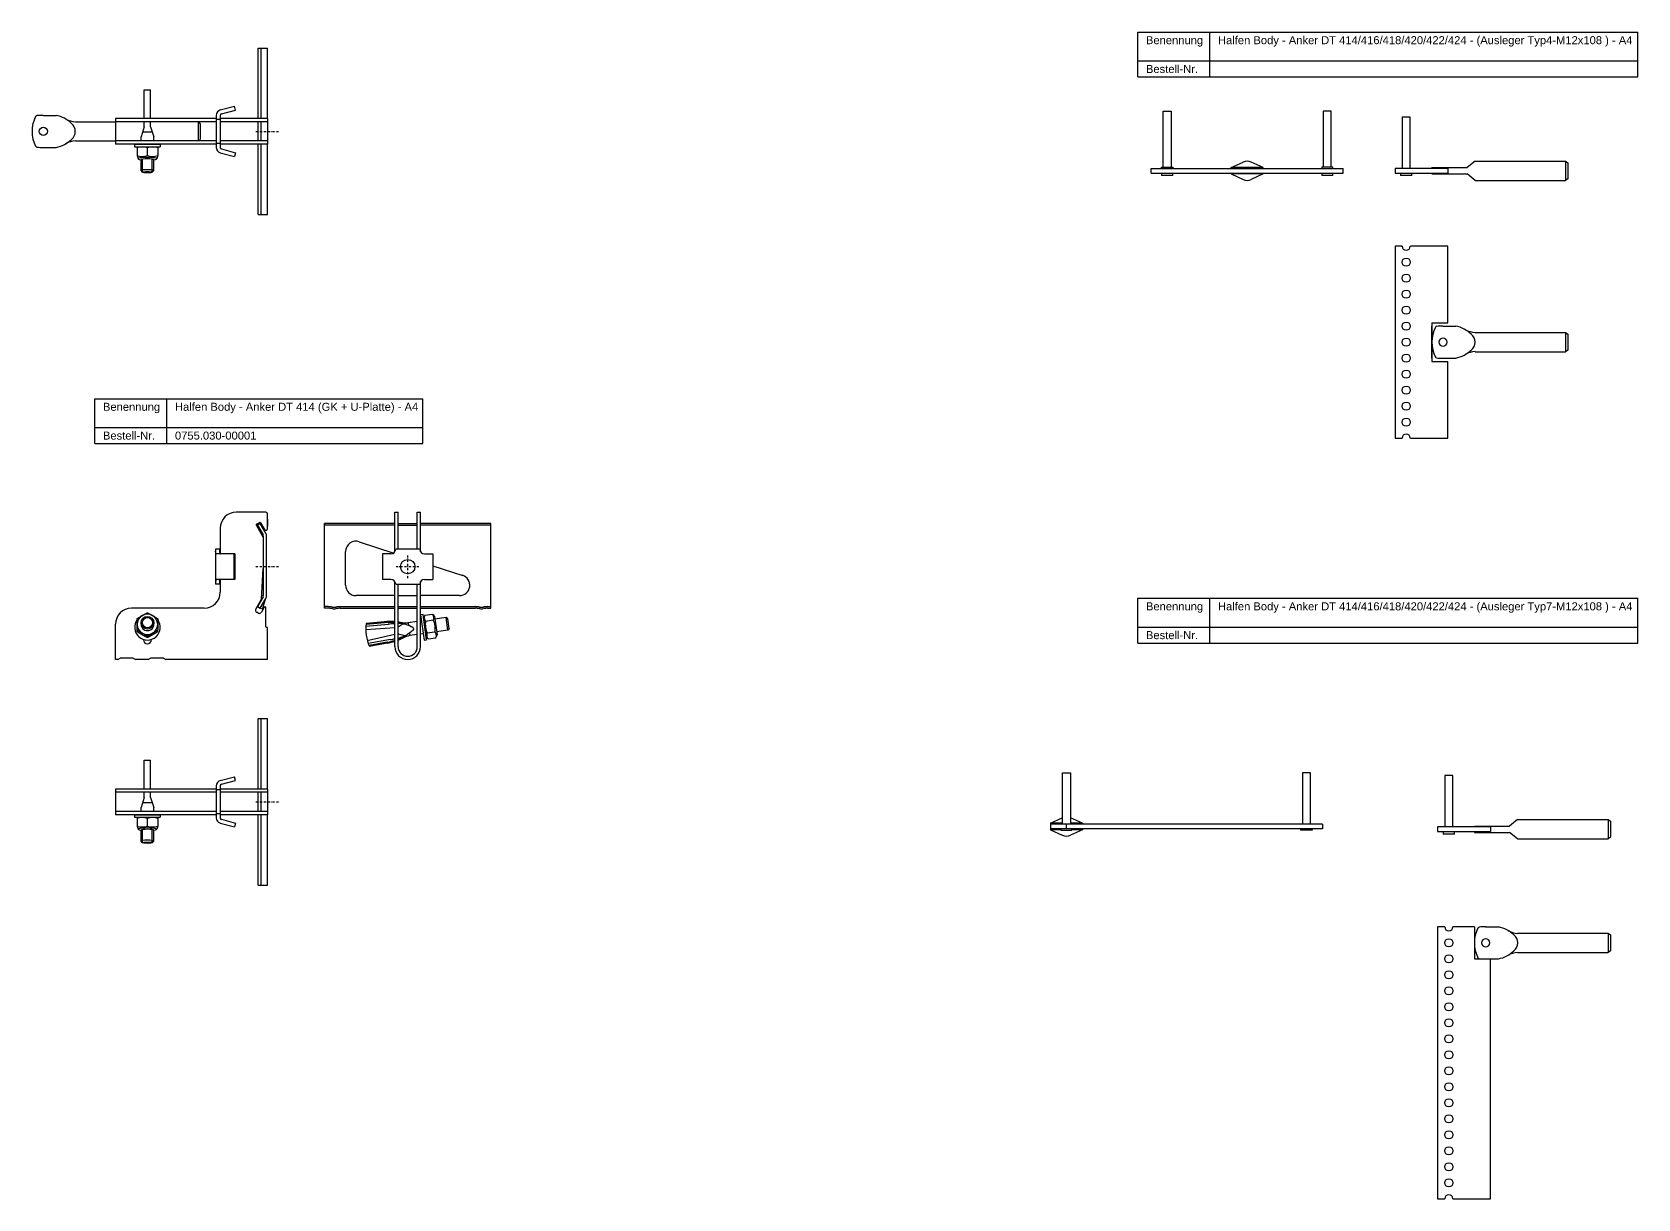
# Model space of a CAD drawing. Header units: millimetres. Extents: x -2174 to -916, y -1210 to 162.
# Drawn here: x -1956 to -953, y -1210 to -481 of the extents above; entities that cross this region are included whole.
import ezdxf

# ---------------------------------------------------------------- set-up
doc = ezdxf.new("R2010")
doc.units = ezdxf.units.MM
doc.header["$LTSCALE"] = 10
doc.linetypes.add('STRICHPUNKT2', pattern=[0.5, 0.25, -0.125, 0, -0.125])
doc.layers.add('HALFEN', color=2, linetype='Continuous')
doc.styles.add('ARIAL50', font='ARIAL.TTF', dxfattribs={"height": 5})

msp = doc.modelspace()

# ---------------------------------------------------------------- linework, layer by layer
at = {"layer": 'HALFEN'}
for p, q in [((-1265.5, -481.3), (-953.2, -481.3)), ((-1265.5, -509.3), (-1265.5, -481.3)), ((-1220.5, -509.3), (-1220.5, -481.3)), ((-953.2, -509.3), (-953.2, -481.3)), ((-1815.1, -535.3), (-1815.1, -491.3)), ((-1815.1, -491.3), (-1809.3, -491.3)), ((-1813.3, -535.3), (-1813.3, -491.3)), ((-1809.3, -535.3), (-1809.3, -491.3)), ((-1265.5, -499.3), (-953.2, -499.3)), ((-1265.5, -509.3), (-953.2, -509.3)), ((-1886.3, -517.3), (-1882.3, -517.3)), ((-1886.3, -535.3), (-1886.3, -517.3)), ((-1882.3, -535.3), (-1882.3, -517.3)), ((-1838.8, -529.9), (-1830, -527.6)), ((-1838.1, -532.3), (-1829.3, -530)), ((-1829.3, -530), (-1830, -527.6)), ((-1249.7, -565.7), (-1249.7, -530.7)), ((-1249.7, -530.7), (-1244.7, -530.7)), ((-1244.7, -530.7), (-1244.7, -565.7)), ((-1144.7, -530.7), (-1149.7, -530.7)), ((-1149.7, -530.7), (-1149.7, -565.7)), ((-1144.7, -565.7), (-1144.7, -530.7)), ((-1949.3, -533.3), (-1941.3, -533.3)), ((-1929.3, -537.3), (-1904.3, -537.3)), ((-1841.3, -535.3), (-1904.3, -535.3)), ((-1904.3, -535.3), (-1904.3, -551.3)), ((-1841.3, -537.3), (-1904.3, -537.3)), ((-1886.3, -540.5), (-1888.3, -546.8)), ((-1886.3, -540.5), (-1886.3, -537.3)), ((-1882.3, -540.5), (-1882.3, -537.3)), ((-1882.3, -540.5), (-1880.3, -546.8)), ((-1852.7, -537.3), (-1852.7, -549.3)), ((-1852.7, -537.3), (-1851.3, -538.3)), ((-1851.3, -538.3), (-1851.3, -548.3)), ((-1841.3, -533.3), (-1841.3, -553.3)), ((-1838.8, -535.8), (-1841.3, -535.8)), ((-1838.8, -533.3), (-1838.8, -553.3)), ((-1809.3, -535.3), (-1838.8, -535.3)), ((-1838.8, -535.3), (-1838.8, -537.3)), ((-1809.3, -537.3), (-1838.8, -537.3)), ((-1838.8, -537.3), (-1838.8, -549.3)), ((-1815.1, -549.3), (-1815.1, -537.3)), ((-1813.3, -549.3), (-1813.3, -537.3)), ((-1809.3, -535.3), (-1809.3, -551.3)), ((-1100.4, -534.4), (-1100.4, -566.4)), ((-1095.4, -534.4), (-1100.4, -534.4)), ((-1095.4, -566.4), (-1095.4, -534.4)), ((-1929.3, -549.3), (-1904.3, -549.3)), ((-1841.3, -549.3), (-1904.3, -549.3)), ((-1841.3, -551.3), (-1904.3, -551.3)), ((-1892.3, -551.3), (-1876.3, -551.3)), ((-1892.3, -551.3), (-1892.3, -552.9)), ((-1888.3, -549.3), (-1888.3, -546.8)), ((-1881.3, -543.8), (-1887.3, -543.8)), ((-1880.3, -549.3), (-1880.3, -546.8)), ((-1876.3, -551.3), (-1876.3, -552.9)), ((-1852.7, -549.3), (-1851.3, -548.3)), ((-1838.8, -550.8), (-1841.3, -550.8)), ((-1809.3, -549.3), (-1838.8, -549.3)), ((-1838.8, -549.3), (-1838.8, -551.3)), ((-1809.3, -551.3), (-1838.8, -551.3)), ((-1815.1, -595.3), (-1815.1, -551.3)), ((-1813.3, -595.3), (-1813.3, -551.3)), ((-1809.3, -595.3), (-1809.3, -551.3)), ((-1949.3, -553.3), (-1941.3, -553.3)), ((-1892.3, -552.9), (-1876.3, -552.9)), ((-1890.1, -552.9), (-1890.8, -553.6)), ((-1890.8, -553.6), (-1890.8, -558.4)), ((-1890.8, -558.4), (-1890.1, -560.4)), ((-1890.1, -552.9), (-1878.5, -552.9)), ((-1888.3, -567.8), (-1888.3, -561)), ((-1887.3, -568.8), (-1887.3, -560.6)), ((-1884.3, -558.4), (-1884.3, -553.6)), ((-1881.3, -568.8), (-1881.3, -560.7)), ((-1880.3, -567.8), (-1880.3, -561)), ((-1878.5, -552.9), (-1877.8, -553.6)), ((-1877.8, -558.4), (-1878.5, -560.4)), ((-1877.8, -553.6), (-1877.8, -558.4)), ((-1838.8, -556.6), (-1830, -559)), ((-1838.1, -554.2), (-1829.3, -556.6)), ((-1829.3, -556.6), (-1830, -559)), ((-1887.3, -568.8), (-1888.3, -567.8)), ((-1881.3, -568.8), (-1880.3, -567.8)), ((-1257.2, -569.4), (-1257.2, -566.4)), ((-1257.2, -566.4), (-1137.2, -566.4)), ((-1257.2, -569.4), (-1137.2, -569.4)), ((-1250.7, -566.4), (-1250.7, -565.7)), ((-1250.7, -565.7), (-1243.7, -565.7)), ((-1250.7, -569.4), (-1250.7, -570.9)), ((-1243.7, -570.9), (-1250.7, -570.9)), ((-1243.7, -565.7), (-1243.7, -566.4)), ((-1243.7, -570.9), (-1243.7, -569.4)), ((-1207.2, -565.9), (-1199.7, -562.5)), ((-1207.2, -566.4), (-1207.2, -565.9)), ((-1187.2, -565.9), (-1207.2, -565.9)), ((-1207.2, -569.9), (-1207.2, -569.4)), ((-1187.2, -569.9), (-1207.2, -569.9)), ((-1207.2, -569.9), (-1199.7, -573.4)), ((-1187.2, -565.9), (-1194.7, -562.5)), ((-1187.2, -569.9), (-1194.7, -573.4)), ((-1187.2, -566.4), (-1187.2, -565.9)), ((-1187.2, -569.9), (-1187.2, -569.4)), ((-1143.7, -565.7), (-1150.7, -565.7)), ((-1150.7, -565.7), (-1150.7, -566.4)), ((-1150.7, -569.4), (-1150.7, -570.9)), ((-1143.7, -570.9), (-1150.7, -570.9)), ((-1143.7, -566.4), (-1143.7, -565.7)), ((-1143.7, -570.9), (-1143.7, -569.4)), ((-1137.2, -569.4), (-1137.2, -566.4)), ((-1071.9, -566.4), (-1104.9, -566.4)), ((-1104.9, -566.4), (-1104.9, -569.4)), ((-1104.9, -569.4), (-1071.9, -569.4)), ((-1101.4, -569.4), (-1101.4, -570.9)), ((-1094.4, -570.9), (-1101.4, -570.9)), ((-1094.4, -570.9), (-1094.4, -569.4)), ((-1081.9, -565.9), (-1059.9, -565.9)), ((-1081.9, -565.9), (-1081.9, -566.4)), ((-1081.9, -569.4), (-1081.9, -569.9)), ((-1081.9, -569.9), (-1059.9, -569.9)), ((-1071.9, -566.4), (-1071.9, -569.4)), ((-1054.9, -561.9), (-1059.9, -565.9)), ((-1054.9, -573.9), (-1059.9, -569.9)), ((-1054.9, -561.9), (-998.3, -561.9)), ((-998.3, -561.9), (-998.3, -573.9)), ((-998.3, -561.9), (-996.9, -562.9)), ((-996.9, -562.9), (-996.9, -572.9)), ((-1054.9, -573.9), (-998.3, -573.9)), ((-996.9, -572.9), (-998.3, -573.9)), ((-1815.1, -595.3), (-1809.3, -595.3)), ((-1100.4, -615), (-1104.9, -615)), ((-1104.9, -615), (-1104.9, -735)), ((-1071.9, -615), (-1095.3, -615)), ((-1071.9, -663), (-1071.9, -615)), ((-1081.9, -663), (-1081.9, -687)), ((-1081.9, -663), (-1071.9, -663)), ((-1081.9, -685), (-1081.9, -665)), ((-1074.9, -665), (-1066.9, -665)), ((-1054.9, -669), (-998.3, -669)), ((-998.3, -669), (-998.3, -681)), ((-998.3, -669), (-996.9, -670)), ((-996.9, -670), (-996.9, -680)), ((-1054.9, -681), (-998.3, -681)), ((-996.9, -680), (-998.3, -681)), ((-1081.9, -687), (-1071.9, -687)), ((-1074.9, -685), (-1066.9, -685)), ((-1071.9, -735), (-1071.9, -687)), ((-1917.1, -710.4), (-1712.3, -710.4)), ((-1917.1, -738.4), (-1917.1, -710.4)), ((-1872.1, -738.4), (-1872.1, -710.4)), ((-1712.3, -738.4), (-1712.3, -710.4)), ((-1917.1, -728.4), (-1712.3, -728.4)), ((-1917.1, -738.4), (-1712.3, -738.4)), ((-1104.9, -735), (-1100.4, -735)), ((-1095.3, -735), (-1071.9, -735)), ((-1810.3, -781.3), (-1828.8, -781.3)), ((-1810.3, -781.3), (-1828.8, -781.3)), ((-1809.3, -785.6), (-1809.3, -782.3)), ((-1809.3, -791.5), (-1809.3, -782.3)), ((-1729.7, -806), (-1729.7, -781.3)), ((-1729.7, -781.3), (-1727.7, -781.3)), ((-1727.7, -804.3), (-1727.7, -781.3)), ((-1715.7, -804.3), (-1715.7, -781.3)), ((-1715.7, -781.3), (-1713.7, -781.3)), ((-1713.7, -806), (-1713.7, -781.3)), ((-1838.8, -791.3), (-1838.8, -807)), ((-1809.3, -785.6), (-1809.3, -790)), ((-1773.7, -841.3), (-1773.7, -788.3)), ((-1729.7, -788.3), (-1773.7, -788.3)), ((-1729.7, -789.3), (-1773.7, -789.3)), ((-1727.7, -788.3), (-1715.7, -788.3)), ((-1727.7, -789.3), (-1715.7, -789.3)), ((-1669.7, -788.3), (-1713.7, -788.3)), ((-1669.7, -789.3), (-1713.7, -789.3)), ((-1669.7, -841.3), (-1669.7, -788.3)), ((-1838.8, -796.3), (-1838.8, -801.3)), ((-1752, -799.8), (-1730.4, -806.8)), ((-1841.7, -804.3), (-1841.7, -826.3)), ((-1839.2, -804.3), (-1841.7, -804.3)), ((-1829.7, -807.3), (-1840.9, -807.3)), ((-1839.2, -804.3), (-1839.2, -806.3)), ((-1830.3, -807.3), (-1830.3, -823.3)), ((-1829.7, -807.3), (-1829.7, -823.3)), ((-1760.5, -826.9), (-1760.5, -805.9)), ((-1737.4, -807.3), (-1737.4, -823.3)), ((-1732.2, -807.3), (-1737.4, -807.3)), ((-1714.2, -804.3), (-1729.2, -804.3)), ((-1711.2, -807.3), (-1706, -807.3)), ((-1706, -807.3), (-1706, -823.3)), ((-1706, -814.7), (-1687.3, -820.8)), ((-1839.2, -826.3), (-1841.7, -826.3)), ((-1829.7, -823.3), (-1840.9, -823.3)), ((-1839.2, -824.3), (-1839.2, -826.3)), ((-1838.8, -823.6), (-1838.8, -831.3)), ((-1732.2, -823.3), (-1737.4, -823.3)), ((-1729.7, -865.3), (-1729.7, -824.7)), ((-1729.2, -826.3), (-1714.2, -826.3)), ((-1727.7, -865.3), (-1727.7, -826.3)), ((-1715.7, -865.3), (-1715.7, -826.3)), ((-1713.7, -865.3), (-1713.7, -824.6)), ((-1711.2, -823.3), (-1706, -823.3)), ((-1848.8, -841.3), (-1894.3, -841.3)), ((-1810.3, -853), (-1810.3, -840.9)), ((-1771.4, -840.3), (-1773.7, -840.3)), ((-1771.4, -841.3), (-1773.7, -841.3)), ((-1763.9, -840.3), (-1729.7, -840.3)), ((-1763.9, -841.3), (-1729.7, -841.3)), ((-1729.7, -833.4), (-1754, -833.4)), ((-1727.7, -833.4), (-1715.7, -833.4)), ((-1727.7, -840.3), (-1715.7, -840.3)), ((-1727.7, -841.3), (-1715.7, -841.3)), ((-1689.4, -833.4), (-1713.7, -833.4)), ((-1713.7, -840.3), (-1679.4, -840.3)), ((-1713.7, -841.3), (-1679.4, -841.3)), ((-1671.9, -840.3), (-1669.7, -840.3)), ((-1671.9, -841.3), (-1669.7, -841.3)), ((-1265.5, -835.1), (-953.2, -835.1)), ((-1265.5, -863.1), (-1265.5, -835.1)), ((-1220.5, -863.1), (-1220.5, -835.1)), ((-953.2, -863.1), (-953.2, -835.1)), ((-1904.3, -873.3), (-1904.3, -851.3)), ((-1888.3, -851.2), (-1888.3, -850.4)), ((-1880.3, -851.2), (-1880.3, -850.4)), ((-1733.8, -851.4), (-1747.9, -852.8)), ((-1736.3, -849.7), (-1747.7, -850.8)), ((-1736.2, -850.4), (-1747.6, -851.5)), ((-1724.6, -851.1), (-1727.7, -853.1)), ((-1724.6, -851.1), (-1727.7, -853.1)), ((-1725.6, -851), (-1724.6, -851.1)), ((-1725.6, -851), (-1724.6, -851.1)), ((-1715.7, -849.6), (-1721.5, -850.4)), ((-1721.5, -850.4), (-1721.3, -852)), ((-1721.4, -851.4), (-1721.3, -852.1)), ((-1712.1, -845.2), (-1713.7, -845.5)), ((-1713.7, -845.5), (-1711.4, -861.3)), ((-1713.1, -849.3), (-1713.7, -849.3)), ((-1709.9, -861.1), (-1712.1, -845.2)), ((-1711, -845.6), (-1711.8, -847.4)), ((-1711.8, -847.3), (-1710.2, -858.8)), ((-1711, -845.6), (-1706.3, -844.9)), ((-1710.5, -849.3), (-1705.7, -848.6)), ((-1706.3, -844.9), (-1705, -846.5)), ((-1705, -846.5), (-1703.4, -858)), ((-1697.7, -847.1), (-1704.8, -848.1)), ((-1696.6, -855), (-1697.7, -847.1)), ((-1696.6, -848), (-1697.7, -847.1)), ((-1695.8, -853.9), (-1696.6, -848)), ((-1886.8, -861), (-1886.8, -860.8)), ((-1881.8, -861), (-1881.8, -860.8)), ((-1809.6, -853.3), (-1810, -853.3)), ((-1809.3, -873.3), (-1809.3, -853.6)), ((-1729.7, -853.5), (-1747.9, -854.7)), ((-1729.7, -857.8), (-1747, -861.6)), ((-1732.5, -860.9), (-1746.4, -863.4)), ((-1734.5, -862.4), (-1745.8, -864.5)), ((-1727.7, -856.9), (-1727.6, -857.4)), ((-1727.6, -857.4), (-1727.7, -856.9)), ((-1727.6, -857.4), (-1727.7, -857.4)), ((-1724.2, -858.4), (-1727.6, -857.4)), ((-1723.6, -858.6), (-1727.6, -857.4)), ((-1724.5, -859), (-1723.6, -858.6)), ((-1724.5, -859), (-1724.2, -858.8)), ((-1720.6, -856.7), (-1720.5, -857.4)), ((-1720.6, -856.8), (-1720.4, -858.4)), ((-1715.7, -857.7), (-1720.4, -858.4)), ((-1712, -857.2), (-1713.7, -857.4)), ((-1711.4, -861.3), (-1709.9, -861.1)), ((-1708.9, -860.5), (-1710.2, -858.9)), ((-1709.5, -856.7), (-1704.7, -856.1)), ((-1708.9, -860.5), (-1704.2, -859.8)), ((-1704.2, -859.8), (-1703.4, -858)), ((-1696.6, -855), (-1703.7, -856)), ((-1695.8, -853.9), (-1696.6, -855)), ((-1265.5, -853.1), (-953.2, -853.1)), ((-1902.8, -873.3), (-1901.3, -872.5)), ((-1893.3, -872.5), (-1901.3, -872.5)), ((-1893.3, -872.5), (-1891.8, -873.3)), ((-1883.8, -873.3), (-1882.3, -872.5)), ((-1874.3, -872.5), (-1882.3, -872.5)), ((-1874.3, -872.5), (-1872.8, -873.3)), ((-1734.4, -863.1), (-1745.7, -865.2)), ((-1265.5, -863.1), (-953.2, -863.1)), ((-1902.8, -873.3), (-1904.3, -873.3)), ((-1883.8, -873.3), (-1891.8, -873.3)), ((-1809.3, -873.3), (-1872.8, -873.3)), ((-1815.1, -954.3), (-1815.1, -910.3)), ((-1815.1, -910.3), (-1809.3, -910.3)), ((-1813.3, -954.3), (-1813.3, -910.3)), ((-1809.3, -954.3), (-1809.3, -910.3)), ((-1886.3, -936.3), (-1882.3, -936.3)), ((-1886.3, -954.3), (-1886.3, -936.3)), ((-1882.3, -954.3), (-1882.3, -936.3)), ((-1841.3, -952.3), (-1841.3, -972.3)), ((-1838.8, -948.9), (-1830, -946.6)), ((-1838.8, -952.3), (-1838.8, -972.3)), ((-1838.1, -951.3), (-1829.3, -949)), ((-1829.3, -949), (-1830, -946.6)), ((-1312.7, -976.2), (-1312.7, -944.2)), ((-1312.7, -944.2), (-1307.7, -944.2)), ((-1307.7, -944.2), (-1307.7, -976.2)), ((-1157.7, -944.2), (-1162.7, -944.2)), ((-1162.7, -944.2), (-1162.7, -976.2)), ((-1157.7, -976.2), (-1157.7, -944.2)), ((-1073.8, -945.9), (-1073.8, -977.9)), ((-1068.8, -945.9), (-1073.8, -945.9)), ((-1068.8, -977.9), (-1068.8, -945.9)), ((-1841.3, -954.3), (-1904.3, -954.3)), ((-1904.3, -954.3), (-1904.3, -970.3)), ((-1841.3, -956.3), (-1904.3, -956.3)), ((-1886.3, -959.5), (-1888.3, -965.8)), ((-1881.3, -962.8), (-1887.3, -962.8)), ((-1886.3, -959.5), (-1886.3, -956.3)), ((-1882.3, -959.5), (-1882.3, -956.3)), ((-1882.3, -959.5), (-1880.3, -965.8)), ((-1838.8, -954.8), (-1841.3, -954.8)), ((-1809.3, -954.3), (-1838.8, -954.3)), ((-1838.8, -954.3), (-1838.8, -956.3)), ((-1809.3, -956.3), (-1838.8, -956.3)), ((-1838.8, -956.3), (-1838.8, -968.3)), ((-1815.1, -968.3), (-1815.1, -956.3)), ((-1813.3, -968.3), (-1813.3, -956.3)), ((-1809.3, -954.3), (-1809.3, -970.3)), ((-1841.3, -968.3), (-1904.3, -968.3)), ((-1841.3, -970.3), (-1904.3, -970.3)), ((-1892.3, -970.3), (-1876.3, -970.3)), ((-1892.3, -970.3), (-1892.3, -971.9)), ((-1892.3, -971.9), (-1876.3, -971.9)), ((-1890.1, -971.9), (-1890.8, -972.6)), ((-1890.8, -972.6), (-1890.8, -977.4)), ((-1890.1, -971.9), (-1878.5, -971.9)), ((-1888.3, -968.3), (-1888.3, -965.8)), ((-1884.3, -977.4), (-1884.3, -972.6)), ((-1880.3, -968.3), (-1880.3, -965.8)), ((-1878.5, -971.9), (-1877.8, -972.6)), ((-1877.8, -972.6), (-1877.8, -977.4)), ((-1876.3, -970.3), (-1876.3, -971.9)), ((-1838.8, -969.8), (-1841.3, -969.8)), ((-1809.3, -968.3), (-1838.8, -968.3)), ((-1838.8, -968.3), (-1838.8, -970.3)), ((-1809.3, -970.3), (-1838.8, -970.3)), ((-1815.1, -1014.3), (-1815.1, -970.3)), ((-1813.3, -1014.3), (-1813.3, -970.3)), ((-1809.3, -1014.3), (-1809.3, -970.3)), ((-1320.2, -975.7), (-1312.8, -972.2)), ((-1300.2, -975.7), (-1307.7, -972.2)), ((-1890.8, -977.4), (-1890.1, -979.4)), ((-1888.3, -986.8), (-1888.3, -980)), ((-1887.3, -987.8), (-1887.3, -979.6)), ((-1881.3, -987.8), (-1881.3, -979.7)), ((-1880.3, -986.8), (-1880.3, -980)), ((-1877.8, -977.4), (-1878.5, -979.4)), ((-1838.8, -975.6), (-1830, -978)), ((-1838.1, -973.2), (-1829.3, -975.6)), ((-1829.3, -975.6), (-1830, -978)), ((-1312.7, -975.7), (-1320.2, -975.7)), ((-1320.2, -975.7), (-1320.2, -976.2)), ((-1150.2, -976.2), (-1320.2, -976.2)), ((-1320.2, -976.2), (-1320.2, -979.2)), ((-1150.2, -979.2), (-1320.2, -979.2)), ((-1320.2, -979.2), (-1320.2, -979.7)), ((-1313.7, -979.7), (-1320.2, -979.7)), ((-1320.2, -979.7), (-1312.8, -983.1)), ((-1313.7, -979.2), (-1313.7, -979.9)), ((-1313.7, -979.9), (-1306.7, -979.9)), ((-1310.2, -979.2), (-1310.2, -976.2)), ((-1300.2, -975.7), (-1307.7, -975.7)), ((-1300.2, -979.7), (-1307.7, -983.1)), ((-1306.7, -979.9), (-1306.7, -979.2)), ((-1300.2, -979.7), (-1306.7, -979.7)), ((-1300.2, -975.7), (-1300.2, -976.2)), ((-1300.2, -979.2), (-1300.2, -979.7)), ((-1163.7, -979.9), (-1163.7, -979.2)), ((-1156.7, -979.9), (-1163.7, -979.9)), ((-1156.7, -979.2), (-1156.7, -979.9)), ((-1150.2, -976.2), (-1150.2, -979.2)), ((-1045.3, -977.9), (-1078.3, -977.9)), ((-1078.3, -977.9), (-1078.3, -980.9)), ((-1078.3, -980.9), (-1045.3, -980.9)), ((-1074.8, -980.9), (-1074.8, -982.4)), ((-1067.8, -982.4), (-1074.8, -982.4)), ((-1067.8, -982.4), (-1067.8, -980.9)), ((-1055.3, -977.4), (-1033.3, -977.4)), ((-1055.3, -977.4), (-1055.3, -977.9)), ((-1055.3, -980.9), (-1055.3, -981.4)), ((-1055.3, -981.4), (-1033.3, -981.4)), ((-1045.3, -977.9), (-1045.3, -980.9)), ((-1028.3, -973.4), (-1033.3, -977.4)), ((-1028.3, -985.4), (-1033.3, -981.4)), ((-1028.3, -973.4), (-971.7, -973.4)), ((-971.7, -973.4), (-971.7, -985.4)), ((-971.7, -973.4), (-970.3, -974.4)), ((-970.3, -974.4), (-970.3, -984.4)), ((-1887.3, -987.8), (-1888.3, -986.8)), ((-1881.3, -987.8), (-1880.3, -986.8)), ((-1028.3, -985.4), (-971.7, -985.4)), ((-970.3, -984.4), (-971.7, -985.4)), ((-1815.1, -1014.3), (-1809.3, -1014.3)), ((-1073.8, -1040.4), (-1078.3, -1040.4)), ((-1078.3, -1040.4), (-1078.3, -1210.4)), ((-1055.3, -1040.4), (-1068.7, -1040.4)), ((-1055.3, -1040.4), (-1055.3, -1060.4)), ((-1048.3, -1040.4), (-1040.3, -1040.4)), ((-1028.3, -1044.4), (-971.7, -1044.4)), ((-971.7, -1044.4), (-971.7, -1056.4)), ((-971.7, -1044.4), (-970.3, -1045.4)), ((-970.3, -1045.4), (-970.3, -1055.4)), ((-1055.3, -1060.4), (-1045.3, -1060.4)), ((-1048.3, -1060.4), (-1040.3, -1060.4)), ((-1045.3, -1210.4), (-1045.3, -1060.4)), ((-1028.3, -1056.4), (-971.7, -1056.4)), ((-970.3, -1055.4), (-971.7, -1056.4)), ((-1078.3, -1210.4), (-1073.8, -1210.4)), ((-1068.7, -1210.4), (-1045.3, -1210.4))]:
    msp.add_line(p, q, dxfattribs=at)
at = {"layer": 'HALFEN', "color": 1, "linetype": 'STRICHPUNKT2', "ltscale": 0.5}
for p, q in [((-1816.6, -543.3), (-1802.1, -543.3)), ((-1721.7, -822.6), (-1721.7, -808.1)), ((-1816.6, -815.3), (-1802.1, -815.3)), ((-1728.9, -815.3), (-1714.4, -815.3)), ((-1816.6, -962.3), (-1802.1, -962.3))]:
    msp.add_line(p, q, dxfattribs=at)
at = {"layer": 'HALFEN', "extrusion": (0, 1, 0)}
for p, q in [((-1811.9, -796.8), (-1816.2, -789.4)), ((-1816, -788.7), (-1814.3, -787.7)), ((-1813.9, -788.3), (-1815.6, -789.3)), ((-1815.6, -789.3), (-1812.1, -795.4)), ((-1810.3, -794.4), (-1813.9, -788.3)), ((-1813.6, -787.9), (-1811.2, -792)), ((-1811.9, -796.2), (-1811.9, -833.4)), ((-1809.9, -833.4), (-1809.9, -796.2)), ((-1813, -835.6), (-1811.9, -816.5)), ((-1816.6, -841.8), (-1813, -835.6)), ((-1812.1, -834.2), (-1815.6, -840.3)), ((-1815.6, -840.3), (-1813.9, -841.3)), ((-1813.9, -841.3), (-1810.3, -835.2)), ((-1813.9, -841.3), (-1813.9, -841.3)), ((-1813.5, -841.4), (-1813.9, -841.3)), ((-1812.5, -841.8), (-1813.5, -841.4)), ((-1811.3, -840.6), (-1813.1, -843.8)), ((-1812.5, -841.8), (-1810.6, -835.6)), ((-1815.1, -844.3), (-1816, -843.8)), ((-1890.7, -855.9), (-1890.7, -855.1)), ((-1884.3, -859.5), (-1884.3, -858.8)), ((-1877.9, -855.9), (-1877.9, -855.1))]:
    msp.add_line(p, q, dxfattribs=at)
at = {"layer": 'HALFEN'}
for centre, radius in [((-1949.3, -543.3), 2.55), ((-1097.9, -625), 2.55), ((-1097.9, -635), 2.55), ((-1097.9, -645), 2.55), ((-1097.9, -655), 2.55), ((-1097.9, -665), 2.55), ((-1097.9, -675), 2.55), ((-1097.9, -685), 2.55), ((-1097.9, -695), 2.55), ((-1097.9, -705), 2.55), ((-1097.9, -715), 2.55), ((-1097.9, -725), 2.55), ((-1721.7, -815.3), 4.5), ((-1071.3, -1050.4), 2.55), ((-1071.3, -1060.4), 2.55), ((-1071.3, -1070.4), 2.55), ((-1071.3, -1080.4), 2.55), ((-1071.3, -1090.4), 2.55), ((-1071.3, -1100.4), 2.55), ((-1071.3, -1110.4), 2.55), ((-1071.3, -1120.4), 2.55), ((-1071.3, -1130.4), 2.55), ((-1071.3, -1140.4), 2.55), ((-1071.3, -1150.4), 2.55), ((-1071.3, -1160.4), 2.55), ((-1071.3, -1170.4), 2.55), ((-1071.3, -1180.4), 2.55), ((-1071.3, -1190.4), 2.55), ((-1071.3, -1200.4), 2.55)]:
    msp.add_circle(centre, radius, dxfattribs=at)
for centre, radius, start, end in [((-1837.8, -533.3), 3.5, 105, 180), ((-1935.8, -543.3), 20.6, 153.1067, 206.8933), ((-1953.2, -534.4), 1, 95.7195, 153.1067), ((-1950, -566.7), 33.4, 88.8707, 95.7195), ((-1944.8, -551.7), 18.7, 45.6889, 79.3414), ((-1928.6, -523.7), 13.6, 240.0954, 267.0505), ((-1935.8, -543.3), 6.43, 308.925, 51.075), ((-1837.8, -533.3), 1, 105, 180), ((-1944.8, -534.9), 18.7, 280.6586, 314.3111), ((-1928.6, -562.8), 13.6, 92.9495, 119.9046), ((-1953.2, -552.1), 1, 206.8933, 264.2805), ((-1950, -519.9), 33.4, 264.2805, 271.1293), ((-1887.6, -562.4), 9.37, 69.7054, 110.2946), ((-1887.6, -549.6), 9.37, 249.7054, 290.2946), ((-1881.1, -562.4), 9.37, 69.7054, 110.2946), ((-1881.1, -549.6), 9.37, 249.7054, 290.2946), ((-1837.8, -553.3), 3.5, 180, 255), ((-1837.8, -553.3), 1, 180, 255), ((-1247.2, -567.9), 6, 114.6243, 114.73), ((-1247.2, -567.9), 6, 65.27, 65.3757), ((-1197.2, -567.9), 6, 65.27, 114.73), ((-1147.2, -567.9), 6, 114.6243, 114.73), ((-1147.2, -567.9), 6, 65.27, 65.3757), ((-1197.2, -567.9), 6, 245.27, 294.73), ((-1097.9, -615), 2.55, 180, 0), ((-1061.3, -675), 20.6, 153.1067, 206.8933), ((-1078.8, -666.1), 1, 95.7195, 153.1067), ((-1075.6, -698.4), 33.4, 88.8707, 95.7195), ((-1070.4, -683.4), 18.7, 45.6889, 79.3414), ((-1054.2, -655.4), 13.6, 240.0954, 267.0505), ((-1061.3, -675), 6.43, 308.925, 51.075), ((-1074.9, -675), 2.55, 90, 270), ((-1074.9, -675), 2.55, 270, 90), ((-1070.4, -666.6), 18.7, 280.6586, 314.3111), ((-1054.2, -694.5), 13.6, 92.9495, 119.9046), ((-1078.8, -683.8), 1, 206.8933, 264.2805), ((-1075.6, -651.6), 33.4, 264.2805, 271.1293), ((-1097.9, -735), 2.55, 0, 180), ((-1828.8, -791.3), 10, 90, 180), ((-1810.3, -782.3), 1, 0, 90), ((-1815.8, -789.1), 0.5, 120, 210), ((-1814, -788.1), 0.5, 30, 120), ((-1810.3, -791.5), 1, 210, 0), ((-1813.4, -796.2), 1.5, 0, 30), ((-1813.4, -796.2), 3.5, 360, 30), ((-1754, -805.9), 6.5, 72, 180), ((-1732.2, -804.3), 3, 269.9556, 359.9556), ((-1711.2, -804.3), 3, 179.9556, 269.9556), ((-1689.4, -826.9), 6.5, 270, 72), ((-1848.8, -831.3), 10, 270, 0), ((-1754, -826.9), 6.5, 180, 270), ((-1732.2, -826.3), 3, 359.9556, 89.9556), ((-1711.2, -826.3), 3, 89.9556, 179.9556), ((-1894.3, -851.3), 10, 90, 180), ((-1815.3, -842.5), 1.5, 150, 240), ((-1813.4, -833.4), 1.5, 330, 360), ((-1810.8, -840.9), 0.5, 0, 150), ((-1813.4, -833.4), 3.5, 330, 0), ((-1771.4, -856.3), 16, 80.3664, 90), ((-1771.4, -856.3), 15, 80.3664, 90), ((-1767.7, -834.2), 7.41, 260.3664, 279.6336), ((-1767.7, -834.2), 6.41, 260.3664, 279.6336), ((-1763.9, -856.3), 16, 90, 99.6336), ((-1763.9, -856.3), 15, 90, 99.6336), ((-1679.4, -856.3), 16, 80.3664, 90), ((-1679.4, -856.3), 15, 80.3664, 90), ((-1675.7, -834.2), 7.41, 260.3664, 279.6336), ((-1675.7, -834.2), 6.41, 260.3664, 279.6336), ((-1671.9, -856.3), 16, 90, 99.6336), ((-1671.9, -856.3), 15, 90, 99.6336), ((-1884.3, -853.2), 8, 143.1301, 36.8699), ((-1814.4, -843), 1.5, 240, 330), ((-1721.1, -854.4), 26.8, 172.244, 203.6435), ((-1732.3, -891.9), 42.3, 86.4717, 95.4416), ((-1732.3, -891.9), 42.3, 86.4717, 95.4416), ((-1732.1, -880.8), 30.7, 85.4346, 97.6558), ((-1732.1, -880.8), 30.7, 85.4346, 97.6558), ((-1727.8, -894.6), 43.7, 92.4413, 97.9226), ((-1727.8, -894.6), 43.7, 92.4413, 97.9226), ((-1732.3, -891.9), 42.3, 83.0774, 83.7516), ((-1732.3, -891.9), 42.3, 83.0774, 83.7516), ((-1732.1, -880.8), 30.7, 74.9869, 81.6714), ((-1732.1, -880.8), 30.7, 63.4458, 81.6714), ((-1727.8, -894.6), 43.7, 87.1517, 89.8178), ((-1727.8, -894.6), 43.7, 87.1517, 89.8178), ((-1722.4, -829.9), 20.5, 256.6731, 265.1714), ((-1722.4, -829.9), 20.5, 256.6731, 272.6165), ((-1708.1, -847.1), 3.32, 162.4385, 222.4385), ((-1698.3, -851.4), 12.4, 170.383, 205.617), ((-1708.7, -847.2), 3.32, 333.5615, 33.5615), ((-1716.9, -854), 12.4, 350.383, 25.617), ((-1884.3, -861), 2.5, 180, 0), ((-1810, -853), 0.3, 180, 270), ((-1809.6, -853.6), 0.3, 0, 90), ((-1739, -832.1), 30.7, 278.3442, 287.6377), ((-1739, -832.1), 30.7, 278.3442, 287.6377), ((-1742.2, -821.5), 42.3, 280.5584, 287.1881), ((-1742.2, -821.5), 42.3, 280.5584, 287.1881), ((-1738.6, -817.6), 43.7, 278.0774, 281.8386), ((-1738.6, -817.6), 43.7, 278.0774, 281.8386), ((-1739, -832.1), 30.7, 291.6077, 312.5542), ((-1739, -832.1), 30.7, 291.6077, 298.8449), ((-1738.6, -817.6), 43.7, 284.5326, 288.8483), ((-1738.6, -817.6), 43.7, 284.5326, 288.8483), ((-1742.2, -821.5), 42.3, 290.0479, 292.9226), ((-1742.2, -821.5), 42.3, 290.0479, 292.9226), ((-1715.6, -878.3), 20.5, 103.3835, 119.3269), ((-1715.6, -878.3), 20.5, 114.5508, 119.3269), ((-1732.1, -880.8), 30.7, 63.4458, 65.0283), ((-1739, -832.1), 30.7, 310.2085, 312.5542), ((-1718.6, -854), 0.594, 357.9353, 73.2654), ((-1718.6, -854), 0.594, 357.9353, 73.2654), ((-1718.5, -854.2), 0.594, 302.7346, 18.0647), ((-1718.5, -854.2), 0.594, 302.7346, 18.0647), ((-1706.5, -858.2), 3.32, 153.5615, 213.5615), ((-1707.1, -858.3), 3.32, 342.4385, 42.4385), ((-1721.7, -865.3), 8, 180, 0), ((-1721.7, -865.3), 6, 180, 0), ((-1837.8, -952.3), 3.5, 105, 180), ((-1837.8, -952.3), 1, 105, 180), ((-1887.6, -981.4), 9.37, 69.7054, 110.2946), ((-1881.1, -981.4), 9.37, 69.7054, 110.2946), ((-1837.8, -972.3), 3.5, 180, 255), ((-1837.8, -972.3), 1, 180, 255), ((-1310.2, -977.7), 6, 114.6243, 114.73), ((-1310.2, -977.7), 6, 65.27, 65.3757), ((-1887.6, -968.6), 9.37, 249.7054, 290.2946), ((-1881.1, -968.6), 9.37, 249.7054, 290.2946), ((-1310.2, -977.7), 6, 245.27, 294.73), ((-1071.3, -1040.4), 2.55, 180, 0), ((-1034.7, -1050.4), 20.6, 153.1067, 206.8933), ((-1052.1, -1041.6), 1, 95.7195, 153.1067), ((-1048.9, -1073.8), 33.4, 88.8707, 95.7195), ((-1043.7, -1058.8), 18.7, 45.6889, 79.3414), ((-1027.6, -1030.9), 13.6, 240.0954, 267.0505), ((-1048.3, -1050.4), 2.55, 90, 270), ((-1048.3, -1050.4), 2.55, 270, 90), ((-1034.7, -1050.4), 6.43, 308.925, 51.075), ((-1052.1, -1059.3), 1, 206.8933, 264.2805), ((-1048.9, -1027), 33.4, 264.2805, 271.1293), ((-1043.7, -1042), 18.7, 280.6586, 314.3111), ((-1027.6, -1070), 13.6, 92.9495, 119.9046), ((-1071.3, -1210.4), 2.55, 0, 180)]:
    msp.add_arc(centre, radius, start, end, dxfattribs=at)
for centre, major_axis, ratio, start_param, end_param in [((-1884.3, -560.4), (-5.8, 0), 0.139173, 2.331809, 7.092969), ((-1884.3, -561), (4, 0), 0.139033, 0.050629, 3.096659), ((-1884.3, -567.8), (-4, 0), 0.139173, 3.158116, 6.266662), ((-1884.3, -851.4), (-6.4, 0), 0.992546, -1.047198, 0), ((-1884.3, -851.4), (-6.4, 0), 0.992546, 0, 1.047198), ((-1884.3, -851.3), (4, 0), 0.992546, 3.123186, 4.712389), ((-1884.3, -851.4), (-6.4, 0), 0.992546, -2.094395, -1.047198), ((-1884.3, -851.3), (4, 0), 0.992546, -1.570796, 0.018407), ((-1884.3, -851.4), (-6.4, 0), 0.992546, -3.141593, -2.094395), ((-1884.3, -851.4), (-6.4, 0), 0.992546, 2.094395, 3.141593), ((-1884.3, -851.4), (-6.4, 0), 0.992546, 1.047198, 2.094395), ((-1884.3, -979.4), (-5.8, 0), 0.139173, 2.331809, 7.092969), ((-1884.3, -980), (4, 0), 0.139033, 0.050629, 3.096659), ((-1884.3, -986.8), (-4, 0), 0.139173, 3.158116, 6.266662)]:
    msp.add_ellipse(centre, major_axis=major_axis, ratio=ratio, start_param=start_param, end_param=end_param, dxfattribs=at)
for centre, major_axis, ratio in [((-1884.3, -568.8), (-3, 0), 0.139173), ((-1884.3, -850.4), (4, 0), 0.992546), ((-1884.3, -850.3), (3.2, 0), 0.992546), ((-1884.3, -987.8), (-3, 0), 0.139173)]:
    msp.add_ellipse(centre, major_axis=major_axis, ratio=ratio, dxfattribs=at)
for points, knots in [([(-1840.9, -807.3), (-1841, -807.3), (-1841.1, -807.3), (-1841.3, -807.2), (-1841.3, -807.2), (-1841.5, -807), (-1841.5, -806.9), (-1841.6, -806.7), (-1841.6, -806.6), (-1841.6, -806.4), (-1841.7, -806.2), (-1841.7, -805.9), (-1841.7, -805.8), (-1841.7, -805.6)], [12.939429, 12.939429, 12.939429, 12.939429, 13.450896, 13.450896, 13.981749, 13.981749, 14.512603, 14.512603, 15.043457, 15.043457, 15.58114, 15.58114, 16.065881, 16.065881, 16.065881, 16.065881]), ([(-1839.2, -806.5), (-1839.2, -806.5), (-1839.1, -806.6), (-1839.1, -806.7), (-1839.1, -806.8), (-1839, -806.9), (-1839, -807), (-1838.9, -807), (-1838.9, -807), (-1838.8, -807.1)], [4.1764157, 4.1764157, 4.1764157, 4.1764157, 4.4061223, 4.4061223, 4.6848401, 4.6848401, 4.9635579, 4.9635579, 5.0545355, 5.0545355, 5.0545355, 5.0545355]), ([(-1838.8, -807.1), (-1838.8, -807.1), (-1838.8, -807.1), (-1838.7, -807.2), (-1838.6, -807.2), (-1838.5, -807.2)], [2.958333, 2.958333, 2.958333, 2.958333, 3.2000176, 3.2000176, 3.5438255, 3.5438255, 3.5438255, 3.5438255]), ([(-1838.2, -807.3), (-1838.3, -807.3), (-1838.4, -807.3), (-1838.5, -807.2), (-1838.5, -807.2), (-1838.5, -807.2)], [0, 0, 0, 0, 0.6724021, 0.6724021, 0.712352, 0.712352, 0.712352, 0.712352]), ([(-1840.9, -823.3), (-1841, -823.3), (-1841.1, -823.3), (-1841.3, -823.4), (-1841.3, -823.4), (-1841.5, -823.6), (-1841.5, -823.7), (-1841.6, -823.9), (-1841.6, -824), (-1841.6, -824.2), (-1841.7, -824.4), (-1841.7, -824.7), (-1841.7, -824.8), (-1841.7, -825)], [12.939429, 12.939429, 12.939429, 12.939429, 13.450896, 13.450896, 13.981749, 13.981749, 14.512603, 14.512603, 15.043457, 15.043457, 15.58114, 15.58114, 16.065881, 16.065881, 16.065881, 16.065881]), ([(-1839.2, -824.2), (-1839.2, -824.1), (-1839.1, -824), (-1839.1, -823.9), (-1839.1, -823.8), (-1839, -823.7), (-1839, -823.6), (-1838.9, -823.6), (-1838.9, -823.6), (-1838.8, -823.6)], [4.1764157, 4.1764157, 4.1764157, 4.1764157, 4.4061223, 4.4061223, 4.6848401, 4.6848401, 4.9635579, 4.9635579, 5.0545355, 5.0545355, 5.0545355, 5.0545355]), ([(-1838.8, -823.6), (-1838.8, -823.5), (-1838.8, -823.5), (-1838.7, -823.4), (-1838.6, -823.4), (-1838.5, -823.4)], [2.958333, 2.958333, 2.958333, 2.958333, 3.2000176, 3.2000176, 3.5438255, 3.5438255, 3.5438255, 3.5438255]), ([(-1838.2, -823.3), (-1838.3, -823.3), (-1838.4, -823.3), (-1838.5, -823.4), (-1838.5, -823.4), (-1838.5, -823.4)], [0, 0, 0, 0, 0.6724021, 0.6724021, 0.712352, 0.712352, 0.712352, 0.712352])]:
    msp.add_open_spline(points, degree=3, knots=knots, dxfattribs=at)
for points in [[(-1839.2, -806.3), (-1839.2, -806.4), (-1839.2, -806.4), (-1839.2, -806.5)], [(-1839.2, -824.3), (-1839.2, -824.3), (-1839.2, -824.2), (-1839.2, -824.2)]]:
    msp.add_open_spline(points, degree=3, dxfattribs=at)
for points, weights in [([(-1890.7, -847.8), (-1889, -846.7), (-1887.5, -845.9)], [1.10687800441, 1.09201433874, 1]), ([(-1890.7, -851.4), (-1890.7, -849.7), (-1890.7, -847.8)], [1, 1.09201433874, 1.10687800441]), ([(-1890.7, -855.1), (-1890.7, -853.1), (-1890.7, -851.4)], [1.10687800441, 1.09201433874, 1]), ([(-1887.5, -845.9), (-1886.1, -845), (-1884.3, -844.1)], [1, 1.09201433874, 1.10687800441]), ([(-1884.3, -844.1), (-1882.6, -845), (-1881.1, -845.9)], [1.10687800441, 1.09201433874, 1]), ([(-1881.1, -845.9), (-1879.7, -846.7), (-1877.9, -847.8)], [1, 1.09201433874, 1.10687800441]), ([(-1877.9, -847.8), (-1877.9, -849.7), (-1877.9, -851.4)], [1.10687800441, 1.09201433874, 1]), ([(-1877.9, -851.4), (-1877.9, -853.1), (-1877.9, -855.1)], [1, 1.09201433874, 1.10687800441]), ([(-1887.5, -856.9), (-1889, -856), (-1890.7, -855.1)], [1, 1.09201433874, 1.10687800441]), ([(-1890.7, -855.9), (-1889, -856.9), (-1887.5, -857.8)], [1.10687800441, 1.09201433874, 1]), ([(-1884.3, -858.8), (-1886.1, -857.8), (-1887.5, -856.9)], [1.10687800441, 1.09201433874, 1]), ([(-1887.5, -857.8), (-1886.1, -858.6), (-1884.3, -859.5)], [1, 1.09201433874, 1.10687800441]), ([(-1881.1, -856.9), (-1882.6, -857.8), (-1884.3, -858.8)], [1, 1.09201433874, 1.10687800441]), ([(-1884.3, -859.5), (-1882.6, -858.6), (-1881.1, -857.8)], [1.10687800441, 1.09201433874, 1]), ([(-1877.9, -855.1), (-1879.7, -856), (-1881.1, -856.9)], [1.10687800441, 1.09201433874, 1]), ([(-1881.1, -857.8), (-1879.7, -856.9), (-1877.9, -855.9)], [1, 1.09201433874, 1.10687800441])]:
    msp.add_rational_spline(points, weights, degree=2, dxfattribs=at)

# ---------------------------------------------------------------- texts
at = {"layer": 'HALFEN', "style": 'ARIAL50'}
for s, p in [('Benennung', (-1260.5, -488.8)), ('Halfen Body - Anker DT 414/416/418/420/422/424 - (Ausleger Typ4-M12x108 ) - A4', (-1215.5, -488.8)), ('Bestell-Nr.', (-1260.5, -506.8)), ('Benennung', (-1912.1, -717.9)), ('Halfen Body - Anker DT 414 (GK + U-Platte) - A4', (-1867.1, -717.9)), ('Bestell-Nr.', (-1912.1, -735.9)), ('0755.030-00001', (-1867.1, -735.9)), ('Benennung', (-1260.5, -842.6)), ('Halfen Body - Anker DT 414/416/418/420/422/424 - (Ausleger Typ7-M12x108 ) - A4', (-1215.5, -842.6)), ('Bestell-Nr.', (-1260.5, -860.6))]:
    msp.add_text(s, height=5, dxfattribs=at).set_placement(p)

doc.saveas('drawing.dxf')
